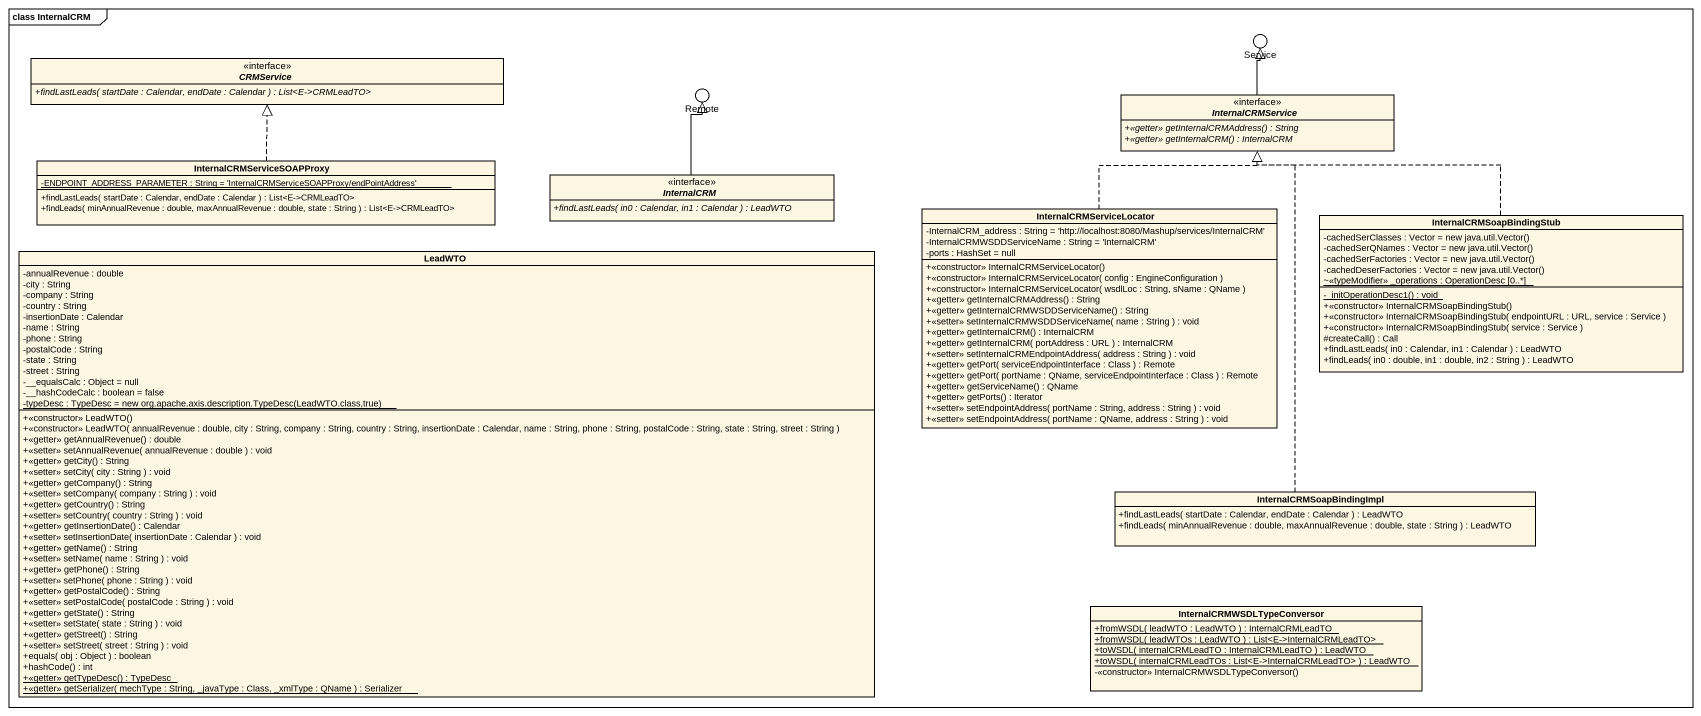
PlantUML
@startuml
mainframe class InternalCRM
allowmixing
hide circle
hide empty members
skinparam classAttributeIconSize 0
interface CRMService {
  {abstract} +findLastLeads( startDate : Calendar, endDate : Calendar ) : List<E->CRMLeadTO>
}
() Service
() Remote
interface InternalCRMService {
  {abstract} +<<getter>> getInternalCRMAddress() : String
  {abstract} +<<getter>> getInternalCRM() : InternalCRM
}
class InternalCRMServiceSOAPProxy {
  {static} -ENDPOINT_ADDRESS_PARAMETER : String = 'InternalCRMServiceSOAPProxy/endPointAddress'
  +findLastLeads( startDate : Calendar, endDate : Calendar ) : List<E->CRMLeadTO>
  +findLeads( minAnnualRevenue : double, maxAnnualRevenue : double, state : String ) : List<E->CRMLeadTO>
}
interface InternalCRM {
  {abstract} +findLastLeads( in0 : Calendar, in1 : Calendar ) : LeadWTO
}
class InternalCRMServiceLocator {
  -InternalCRM_address : String = 'http://localhost:8080/Mashup/services/InternalCRM'
  -InternalCRMWSDDServiceName : String = 'InternalCRM'
  -ports : HashSet = null
  +<<constructor>> InternalCRMServiceLocator()
  +<<constructor>> InternalCRMServiceLocator( config : EngineConfiguration )
  +<<constructor>> InternalCRMServiceLocator( wsdlLoc : String, sName : QName )
  +<<getter>> getInternalCRMAddress() : String
  +<<getter>> getInternalCRMWSDDServiceName() : String
  +<<setter>> setInternalCRMWSDDServiceName( name : String ) : void
  +<<getter>> getInternalCRM() : InternalCRM
  +<<getter>> getInternalCRM( portAddress : URL ) : InternalCRM
  +<<setter>> setInternalCRMEndpointAddress( address : String ) : void
  +<<getter>> getPort( serviceEndpointInterface : Class ) : Remote
  +<<getter>> getPort( portName : QName, serviceEndpointInterface : Class ) : Remote
  +<<getter>> getServiceName() : QName
  +<<getter>> getPorts() : Iterator
  +<<setter>> setEndpointAddress( portName : String, address : String ) : void
  +<<setter>> setEndpointAddress( portName : QName, address : String ) : void
}
class InternalCRMSoapBindingStub {
  {field} -cachedSerClasses : Vector = new java.util.Vector()
  {field} -cachedSerQNames : Vector = new java.util.Vector()
  {field} -cachedSerFactories : Vector = new java.util.Vector()
  {field} -cachedDeserFactories : Vector = new java.util.Vector()
  {static} ~<<typeModifier>> _operations : OperationDesc [0..*]
  {static} -_initOperationDesc1() : void
  +<<constructor>> InternalCRMSoapBindingStub()
  +<<constructor>> InternalCRMSoapBindingStub( endpointURL : URL, service : Service )
  +<<constructor>> InternalCRMSoapBindingStub( service : Service )
  #createCall() : Call
  +findLastLeads( in0 : Calendar, in1 : Calendar ) : LeadWTO
  +findLeads( in0 : double, in1 : double, in2 : String ) : LeadWTO
}
class LeadWTO {
  -annualRevenue : double
  -city : String
  -company : String
  -country : String
  -insertionDate : Calendar
  -name : String
  -phone : String
  -postalCode : String
  -state : String
  -street : String
  -__equalsCalc : Object = null
  -__hashCodeCalc : boolean = false
  {static} {field} -typeDesc : TypeDesc = new org.apache.axis.description.TypeDesc(LeadWTO.class,true)
  +<<constructor>> LeadWTO()
  +<<constructor>> LeadWTO( annualRevenue : double, city : String, company : String, country : String, insertionDate : Calendar, name : String, phone : String, postalCode : String, state : String, street : String )
  +<<getter>> getAnnualRevenue() : double
  +<<setter>> setAnnualRevenue( annualRevenue : double ) : void
  +<<getter>> getCity() : String
  +<<setter>> setCity( city : String ) : void
  +<<getter>> getCompany() : String
  +<<setter>> setCompany( company : String ) : void
  +<<getter>> getCountry() : String
  +<<setter>> setCountry( country : String ) : void
  +<<getter>> getInsertionDate() : Calendar
  +<<setter>> setInsertionDate( insertionDate : Calendar ) : void
  +<<getter>> getName() : String
  +<<setter>> setName( name : String ) : void
  +<<getter>> getPhone() : String
  +<<setter>> setPhone( phone : String ) : void
  +<<getter>> getPostalCode() : String
  +<<setter>> setPostalCode( postalCode : String ) : void
  +<<getter>> getState() : String
  +<<setter>> setState( state : String ) : void
  +<<getter>> getStreet() : String
  +<<setter>> setStreet( street : String ) : void
  +equals( obj : Object ) : boolean
  +hashCode() : int
  {static} +<<getter>> getTypeDesc() : TypeDesc
  {static} +<<getter>> getSerializer( mechType : String, _javaType : Class, _xmlType : QName ) : Serializer
}
class InternalCRMSoapBindingImpl {
  +findLastLeads( startDate : Calendar, endDate : Calendar ) : LeadWTO
  +findLeads( minAnnualRevenue : double, maxAnnualRevenue : double, state : String ) : LeadWTO
}
class InternalCRMWSDLTypeConversor {
  {static} +fromWSDL( leadWTO : LeadWTO ) : InternalCRMLeadTO
  {static} +fromWSDL( leadWTOs : LeadWTO ) : List<E->InternalCRMLeadTO>
  {static} +toWSDL( internalCRMLeadTO : InternalCRMLeadTO ) : LeadWTO
  {static} +toWSDL( internalCRMLeadTOs : List<E->InternalCRMLeadTO> ) : LeadWTO
  -<<constructor>> InternalCRMWSDLTypeConversor()
}
InternalCRMService -up-|> Service
InternalCRMServiceSOAPProxy .up.|> CRMService
InternalCRM -up-|> Remote
InternalCRMServiceLocator .up.|> InternalCRMService
InternalCRMSoapBindingStub .up.|> InternalCRMService
InternalCRMSoapBindingImpl .up.|> InternalCRMService
@enduml
